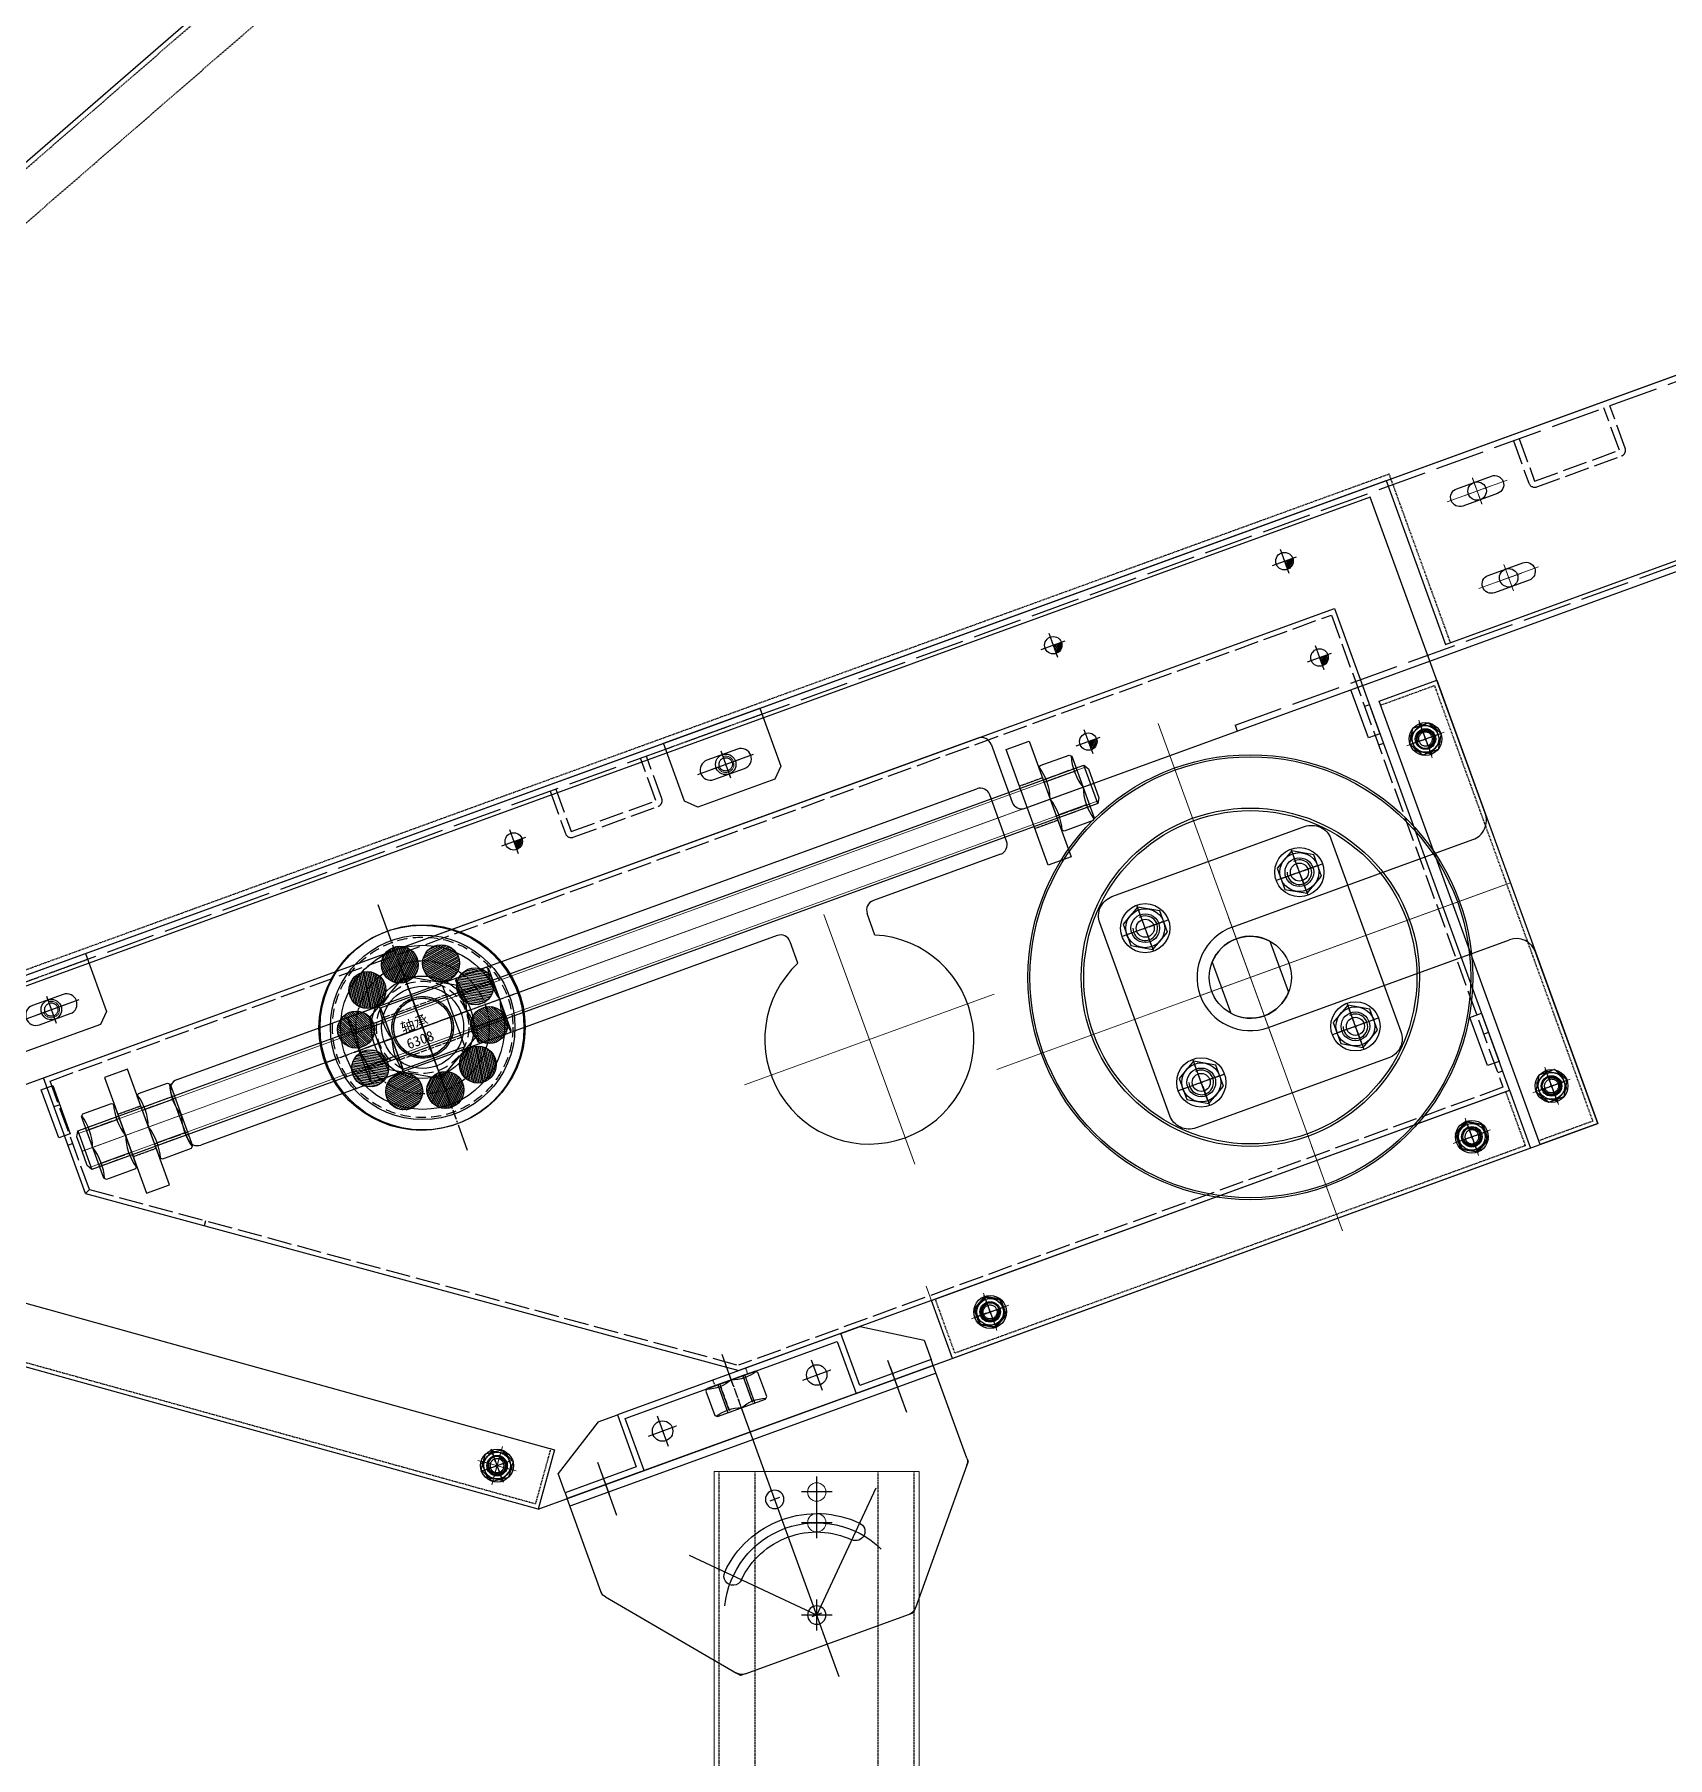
# Model space of a CAD drawing. Header units: millimetres. Extents: x 845401 to 948039, y 511594 to 550263.
# Drawn here: x 898139 to 898936, y 523998 to 524838 of the extents above; entities that cross this region are included whole.
import ezdxf

# ---------------------------------------------------------------- set-up
doc = ezdxf.new("R2010")
doc.units = ezdxf.units.MM
for name, pattern in [('ACAD_ISO02W100', [15, 12, -3]), ('CENTER', [0]), ('CENTER1', [28, 25, -1, 1, -1]), ('CENTER2', [28.575, 19.05, -3.175, 3.175, -3.175]), ('CENTERX2', [4, 2.5, -0.5, 0.5, -0.5]), ('DASHED', [0.75, 0.5, -0.25]), ('HIDDEN', [0.375, 0.25, -0.125])]:
    doc.linetypes.add(name, pattern=pattern)
for name, color, linetype in [('00', 7, 'Continuous'), ('21', 1, 'Continuous'), ('2细线层', 4, 'Continuous'), ('3中心线层', 1, 'CENTER'), ('4虚线层', 6, 'DASHED'), ('虚线', 4, 'ACAD_ISO02W100')]:
    doc.layers.add(name, color=color, linetype=linetype)
for name, color, linetype, lineweight in [('A-剖-0.10mm.......SECT-L01', 255, 'Continuous', 18), ('中心线', 1, 'CENTER', 9), ('粗实线', 7, 'Continuous', 30), ('细实线', 2, 'Continuous', 18)]:
    doc.layers.add(name, color=color, linetype=linetype, lineweight=lineweight)

# ---------------------------------------------------------------- blocks, each defined once
blk = doc.blocks.new('G$C56B2856F')
at = {"linetype": 'ByBlock', "lineweight": -2}
h = blk.add_hatch(dxfattribs=at)
h.set_pattern_fill('ANSI31', color=0, scale=0.2, style=0)
h.set_pattern_definition([(45, (-3782.49265, -49905.5814), (-0.449012806, 0.449012806), [])])
h.paths.add_polyline_path([(4.25, 0), (0, 0), (0, -4.25, 0.414214)])
at = {"color": 1, "linetype": 'CENTER', "lineweight": -2, "ltscale": 3}
for p, q in [((-6.25, 0), (6.25, 0)), ((0, 6.25), (0, -6.25))]:
    blk.add_line(p, q, dxfattribs=at)
at = {"color": 0, "linetype": 'ByBlock', "lineweight": -2}
blk.add_circle((0, 0), 4.25, dxfattribs=at)
blk = doc.blocks.new('G$C93B904BA')
at = {"color": 1, "linetype": 'CENTER', "lineweight": -2, "ltscale": 3}
for p, q in [((-7, 0), (7, 0)), ((0, 7), (0, -7))]:
    blk.add_line(p, q, dxfattribs=at)
at = {"color": 0, "linetype": 'ByBlock', "lineweight": -2}
blk.add_circle((0, 0), 5, dxfattribs=at)
blk = doc.blocks.new('A$C09AA00CB')
blk.add_circle((9, 9), 4.4)
at = {"layer": '2细线层'}
blk.add_arc((9, 9), 6, 160.14479, 98.74616, dxfattribs=at)
at = {"layer": '3中心线层'}
for p, q in [((9, 0), (9, 17.99)), ((17.99, 9), (0, 9))]:
    blk.add_line(p, q, dxfattribs=at)
blk = doc.blocks.new('A$C58936E23')
at = {"color": 0, "linetype": 'ByBlock', "lineweight": -2}
for p, q in [((676, 248), (676, 272)), ((560, 226.91), (560, 238)), ((600, 226.91), (600, 238))]:
    blk.add_line(p, q, dxfattribs=at)
blk.add_lwpolyline([(859, 90), (865, 90), (865, 65), (859, 65)], close=True, dxfattribs=at)
for centre in [(420, 35), (500, 35)]:
    blk.add_circle(centre, 5, dxfattribs=at)
for centre, radius, start, end in [((50, 295), 50, 90.00588, 231.40902), ((580, 180), 51, 113.08877, 66.91123)]:
    blk.add_arc(centre, radius, start, end, dxfattribs=at)
at = {"color": 0, "linetype": 'ByBlock'}
for centre, start, end in [((671, 272), 0, 90), ((671, 248), 270, 0), ((555, 238), 0, 90), ((605, 238), 90, 180)]:
    blk.add_arc(centre, 5, start, end, dxfattribs=at)
at = {"layer": '中心线', "color": 1, "linetype": 'CENTER2', "ltscale": 8}
for p, q in [((105, 318), (105, 332)), ((204.23, 330), (215.76, 330)), ((210, 335.77), (210, 324.23)), ((554.23, 330), (565.76, 330)), ((560, 335.77), (560, 324.23)), ((60, 286.5), (60, 323.5)), ((94, 325), (116, 325)), ((32, 305), (88, 305)), ((125.23, 305), (144.17, 305)), ((105, 278), (105, 292)), ((94, 285), (116, 285)), ((245.23, 260), (216.73, 260)), ((680.77, 260), (709.26, 260)), ((765.01, 175.99), (765.01, 110.09)), ((420, 27.75), (420, 42.25)), ((500, 27.75), (500, 42.25)), ((427.25, 35), (412.75, 35)), ((507.25, 35), (492.75, 35))]:
    blk.add_line(p, q, dxfattribs=at)
at = {"layer": '中心线', "color": 1, "linetype": 'CENTER2', "ltscale": 15}
for p, q in [((680, 260), (248, 260)), ((580, 115.26), (580, 244.74)), ((644.73, 180), (515.26, 180)), ((900, 144.99), (734, 144.99))]:
    blk.add_line(p, q, dxfattribs=at)
at = {"layer": '粗实线'}
for p, q in [((900, 345), (50, 345)), ((900, 180.99), (900, 345)), ((251, 248), (251, 272)), ((256, 277), (671, 277)), ((350, 20), (18.81, 255.92)), ((555, 243), (256, 243)), ((671, 243), (605, 243)), ((765, 170.99), (890, 170.99)), ((765, 118.99), (890, 118.99)), ((900, 20), (900, 108.99)), ((350, 20), (900, 20))]:
    blk.add_line(p, q, dxfattribs=at)
for points in [[(109, 320.5), (101, 320.5, -0.414214), (96.5, 325, -0.414214), (101, 329.5), (109, 329.5, -0.414214), (113.5, 325, -0.414214)], [(50.5, 320.5), (69.5, 320.5, -0.414214), (85, 305, -0.414214), (69.5, 289.5), (50.5, 289.5, -0.414214), (35, 305, -0.414214)], [(109, 280.5), (101, 280.5, -0.414214), (96.5, 285, -0.414214), (101, 289.5), (109, 289.5, -0.414214), (113.5, 285, -0.414214)]]:
    blk.add_lwpolyline(points, format="xyb", close=True, dxfattribs=at)
for points in [[(129, 325), (141, 325), (141, 285), (129, 285)], [(192, 294.99), (198, 294.99), (198, 269.99), (192, 269.99)], [(235, 290), (223, 290), (223, 230), (235, 230)], [(691, 290), (703, 290), (703, 230), (691, 230)], [(859, 260), (865, 260), (865, 235), (859, 235)]]:
    blk.add_lwpolyline(points, close=True, dxfattribs=at)
at = {"layer": '粗实线', "linetype": 'CENTER1'}
for centre in [(210, 330), (560, 330)]:
    blk.add_circle(centre, 3.25, dxfattribs=at)
at = {"layer": '粗实线'}
for centre, radius, start, end in [((256, 272), 5, 90, 180), ((256, 248), 5, 180, 270), ((890, 180.99), 10, 270, 0), ((765, 144.99), 26, 90, 270), ((890, 108.99), 10, 0, 90)]:
    blk.add_arc(centre, radius, start, end, dxfattribs=at)
at = {"layer": '细实线', "linetype": 'CENTER1'}
for centre in [(210, 330), (560, 330)]:
    blk.add_arc(centre, 4, 180, 90, dxfattribs=at)
at = {"layer": '虚线', "linetype": 'DASHED', "ltscale": 0.5}
for p, q in [((129, 313.5), (141, 313.5)), ((129, 296.5), (141, 296.5)), ((223, 271), (235, 271)), ((703, 271), (691, 271)), ((223, 249), (235, 249)), ((703, 249), (691, 249))]:
    blk.add_line(p, q, dxfattribs=at)
at = {"color": 0, "linetype": 'ByBlock', "lineweight": -2, "extrusion": (0, 0, -1), "xscale": -1, "zscale": -1}
for name, p in [('G$C56B2856F', (-170, 330)), ('G$C56B2856F', (-450, 330)), ('G$C56B2856F', (-730, 330)), ('G$C56B2856F', (-850, 330)), ('G$C56B2856F', (-730, 280)), ('G$C56B2856F', (-850, 280)), ('G$C93B904BA', (-885, 225)), ('G$C93B904BA', (-134.72, 191.77)), ('G$C93B904BA', (-338.34, 46.72)), ('G$C93B904BA', (-885, 45)), ('G$C93B904BA', (-590, 35)), ('G$C93B904BA', (-840, 35))]:
    blk.add_blockref(name, p, dxfattribs=at)
at = {"color": 0, "linetype": 'ByBlock', "lineweight": -2}
for p in [(716.02, 176), (796.02, 176), (716.02, 96), (796.02, 96)]:
    blk.add_blockref('A$C09AA00CB', p, dxfattribs=at)
blk = doc.blocks.new('6308zza')
h = blk.add_hatch()
h.set_pattern_fill('ANSI31', color=2, scale=0.25, angle=36, style=0)
h.set_pattern_definition([(81, (37.6802, -3237.5578), (-0.78397762, 0.12416986), [])])
h.paths.add_polyline_path([(-28.1, 26.29, 1), (-10.1, 26.29, 1)])
h = blk.add_hatch()
h.set_pattern_fill('ANSI31', color=2, scale=0.25, style=0)
h.set_pattern_definition([(45, (-1872.5048, -2641.3872), (-0.561266, 0.561266), [])])
h.paths.add_polyline_path([(9, 32.5, 1), (-9, 32.5, 1)])
h = blk.add_hatch()
h.set_pattern_fill('ANSI31', color=2, scale=0.25, angle=-36, style=0)
h.set_pattern_definition([(9, (-3067.45665, -1036.2964), (-0.12416986, 0.78397762), [])])
h.paths.add_polyline_path([(10.1, 26.29, 1), (28.1, 26.29, 1)])
h = blk.add_hatch()
h.set_pattern_fill('ANSI31', color=2, scale=0.25, angle=72, style=0)
h.set_pattern_definition([(117, (1933.4727, -2597.09144), (-0.70723643, -0.36035496), [])])
h.paths.add_polyline_path([(-39.91, 10.04, 1), (-21.91, 10.04, 1)])
h = blk.add_hatch()
h.set_pattern_fill('ANSI31', color=2, scale=0.25, angle=-72, style=0)
h.set_pattern_definition([(333, (-3090.7443, 964.6244), (0.36035496, 0.70723643), [])])
h.paths.add_polyline_path([(39.91, 10.04, 1), (21.91, 10.04, 1)])
h = blk.add_hatch()
h.set_pattern_fill('ANSI31', color=2, scale=0.25, angle=108, style=0)
h.set_pattern_definition([(153, (3090.7443, -964.6244), (-0.36035496, -0.70723643), [])])
h.paths.add_polyline_path([(-39.91, -10.04, 1), (-21.91, -10.04, 1)])
h = blk.add_hatch()
h.set_pattern_fill('ANSI31', color=2, scale=0.25, angle=-108, style=0)
h.set_pattern_definition([(297, (-1933.4727, 2597.09144), (0.70723643, 0.36035496), [])])
h.paths.add_polyline_path([(39.91, -10.04, 1), (21.91, -10.04, 1)])
h = blk.add_hatch()
h.set_pattern_fill('ANSI31', color=2, scale=0.25, angle=144, style=0)
h.set_pattern_definition([(189, (3067.45665, 1036.2964), (0.12416986, -0.78397762), [])])
h.paths.add_polyline_path([(-10.1, -26.29, 1), (-28.1, -26.29, 1)])
h = blk.add_hatch()
h.set_pattern_fill('ANSI31', color=2, scale=0.25, angle=180, style=0)
h.set_pattern_definition([(225, (1872.5048, 2641.3872), (0.561266, -0.561266), [])])
h.paths.add_polyline_path([(9, -32.5, 1), (-9, -32.5, 1)])
h = blk.add_hatch()
h.set_pattern_fill('ANSI31', color=2, scale=0.25, angle=-144, style=0)
h.set_pattern_definition([(261, (-37.6802, 3237.5578), (0.78397762, -0.12416986), [])])
h.paths.add_polyline_path([(28.1, -26.29, 1), (10.1, -26.29, 1)])
at = {"color": 1, "linetype": 'CENTER2', "ltscale": 0.25}
for p, q in [((0, 50), (0, -50)), ((-50, 0), (50, 0))]:
    blk.add_line(p, q, dxfattribs=at)
at = {"color": 2}
for centre, radius in [((0, 0), 45), ((0, 0), 40), ((-19.1, 26.29), 9), ((0, 32.5), 9), ((19.1, 26.29), 9), ((-30.91, 10.04), 9), ((0, 0), 25), ((0, 0), 20), ((30.91, 10.04), 9), ((-30.91, -10.04), 9), ((30.91, -10.04), 9), ((-19.1, -26.29), 9), ((0, -32.5), 9), ((19.1, -26.29), 9)]:
    blk.add_circle(centre, radius, dxfattribs=at)
at = {"color": 1, "linetype": 'CENTER2', "ltscale": 0.25}
blk.add_circle((0, 0), 32.5, dxfattribs=at)
at = {"color": 3, "insert": (-10.02, 5.53), "char_height": 5, "width": 23.1038, "attachment_point": 1}
blk.add_mtext('{\\fSimSun|b0|i0|c134|p54;轴承}6308', dxfattribs=at)
blk = doc.blocks.new('NLZT2015-6-5LM43T56')
at = {"color": 1, "linetype": 'CENTERX2'}
for p, q in [((0, -30), (0, 30)), ((-30, 0), (30, 0))]:
    blk.add_line(p, q, dxfattribs=at)
at = {"color": 0}
blk.add_lwpolyline([(-13.28, 23), (-26.56, 0), (-13.28, -23), (13.28, -23), (26.56, 0), (13.28, 23)], close=True, dxfattribs=at)
at = {"layer": '粗实线'}
blk.add_circle((0, 0), 14.25, dxfattribs=at)
at = {"layer": '细实线'}
blk.add_arc((0, 0), 15, 90, 0, dxfattribs=at)
blk = doc.blocks.new('nlzt2015-6-3rty66u')
at = {"color": 1, "linetype": 'CENTERX2'}
for p, q in [((0, 25), (0, -25)), ((-25, 0), (25, 0))]:
    blk.add_line(p, q, dxfattribs=at)
at = {"layer": '粗实线'}
blk.add_lwpolyline([(-16, 16), (16, 16), (16, -16), (-16, -16)], close=True, dxfattribs=at)
at = {"layer": '虚线', "ltscale": 0.25}
for p, q in [((-11, 16), (-11, -16)), ((11, 16), (11, -16))]:
    blk.add_line(p, q, dxfattribs=at)
at = {"layer": '虚线', "linetype": 'DASHED', "ltscale": 0.25}
blk.add_circle((0, 0), 15, dxfattribs=at)
blk.add_arc((0, 0), 14.25, 0, 270, dxfattribs=at)
blk = doc.blocks.new('gzsf123wwe')
at = {"color": 1, "linetype": 'CENTER2'}
for p, q in [((0, 75.75), (0, -51.75)), ((0, 29.5), (0, -5.5)), ((-63.75, 12), (63.75, 12)), ((-20.5, 12), (20.5, 12))]:
    blk.add_line(p, q, dxfattribs=at)
for radius in [50, 20]:
    blk.add_circle((0, 12), radius)
at = {"color": 4, "linetype": 'HIDDEN', "ltscale": 20}
for radius in [44, 22.5, 15, 14.25]:
    blk.add_circle((0, 12), radius, dxfattribs=at)
blk.add_blockref('6308zza', (0, 12))
at = {"color": 0, "rotation": 90}
for name in ['NLZT2015-6-5LM43T56', 'nlzt2015-6-3rty66u']:
    blk.add_blockref(name, (0, 12), dxfattribs=at)
blk = doc.blocks.new('A$C4725517A')
for p, q in [((116.59, 144.81), (116.59, 118.36)), ((146.59, 144.81), (146.59, 118.36))]:
    blk.add_line(p, q)
for radius in [108.5, 107.5, 20]:
    blk.add_circle((131.59, 131.59), radius)
at = {"layer": '中心线', "ltscale": 10}
for p, q in [((131.59, 263.17), (131.59, 0)), ((263.17, 131.59), (0, 131.59))]:
    blk.add_line(p, q, dxfattribs=at)
blk = doc.blocks.new('A$C2DEA4E17')
for p, q in [((116.59, 144.81), (116.59, 118.36)), ((146.59, 144.81), (146.59, 118.36))]:
    blk.add_line(p, q)
for radius in [82.5, 81.25, 20]:
    blk.add_circle((131.59, 131.59), radius)
at = {"layer": '中心线', "ltscale": 10}
for p, q in [((131.59, 263.17), (131.59, 0)), ((263.17, 131.59), (0, 131.59))]:
    blk.add_line(p, q, dxfattribs=at)
blk = doc.blocks.new('M20XA')
at = {"layer": '中心线', "ltscale": 5}
blk.add_line((0, 12.38), (0, -12.71), dxfattribs=at)
at = {"layer": '粗实线', "color": 2}
for p, q in [((-8.66, -8.05), (-8.66, 6.22)), ((8.66, -8.05), (8.66, 6.22))]:
    blk.add_line(p, q, dxfattribs=at)
blk.add_lwpolyline([(-16, 7.58), (16, 7.58), (17, 6.58), (17, -8.42), (16, -9.42), (-16, -9.42), (-17, -8.42), (-17, 6.58)], close=True, dxfattribs=at)
for centre, start, end in [((-8.59, 33.99), 253.93724, 288.02439), ((8.59, 33.99), 251.97561, 286.06276), ((-8.59, -35.83), 71.97561, 106.06276), ((8.59, -35.83), 73.93724, 108.02439)]:
    blk.add_arc(centre, 27.77, start, end, dxfattribs=at)
at = {"layer": '虚线', "ltscale": 0.5}
for p, q in [((-8.75, 7.58), (-8.75, -9.42)), ((8.75, 7.58), (8.75, -9.42))]:
    blk.add_line(p, q, dxfattribs=at)
for points in [[(-10, -9.42), (-10, 7.58)], [(10, 7.58), (10, -9.42)]]:
    blk.add_lwpolyline(points, dxfattribs=at)
blk = doc.blocks.new('G$CD5F4420C')
at = {"color": 0, "linetype": 'ByBlock', "lineweight": -2}
for p, q in [((1.5, 20), (1.5, 0)), ((523.5, 0), (523.5, 20))]:
    blk.add_line(p, q, dxfattribs=at)
at = {"layer": '中心线', "ltscale": 10}
blk.add_line((525, 10), (0, 10), dxfattribs=at)
at = {"layer": '粗实线'}
blk.add_lwpolyline([(0, 10), (0, 17.5), (1.5, 20), (523.5, 20), (525, 17.5), (525, 2.5), (523.5, 0), (1.5, 0), (0, 2.5), (0, 10)], dxfattribs=at)
at = {"layer": '细实线', "ltscale": 10}
for p, q in [((0.75, 18.75), (524.25, 18.75)), ((0.75, 1.25), (524.25, 1.25))]:
    blk.add_line(p, q, dxfattribs=at)
blk = doc.blocks.new('G$CA2CF0012')
at = {"rotation": 89.99999999999999}
for p in [(13.08, 17), (42.08, 17), (151.34, 17), (207.34, 17), (510.08, 17)]:
    blk.add_blockref('M20XA', p, dxfattribs=at)
at = {"color": 0, "linetype": 'ByBlock', "lineweight": -2}
blk.add_blockref('G$CD5F4420C', (0, 7), dxfattribs=at)
blk = doc.blocks.new('A$C040F782D12')
for p, q in [((862828.36, -655715.14), (862866.86, -655715.14)), ((862828.36, -655715.14), (862828.36, -655715.14)), ((862863.86, -655718.14), (862831.36, -655718.14)), ((862865.36, -655752.14), (862865.36, -655719.64)), ((862868.36, -655716.64), (862868.36, -655755.14)), ((862868.36, -655755.14), (862868.36, -655755.14))]:
    blk.add_line(p, q)
for centre, radius, start, end in [((862831.36, -655715.14), 3, 180, 270), ((862866.86, -655716.64), 1.5, 0, 90), ((862863.86, -655719.64), 1.5, 0, 90), ((862868.36, -655752.14), 3, 180, 270)]:
    blk.add_arc(centre, radius, start, end)
blk = doc.blocks.new('A$C433C1705')
at = {"layer": '虚线', "ltscale": 5}
blk.add_blockref('A$C040F782D12', (-862828.36, 655755.14), dxfattribs=at)
blk = doc.blocks.new('A$C13691031')
at = {"layer": '虚线'}
for p, q in [((5, 40), (5, 18)), ((8, 40), (8, 18)), ((52, 18), (52, 40)), ((55, 18), (55, 40)), ((8, 18), (52, 18)), ((8, 15), (52, 15))]:
    blk.add_line(p, q, dxfattribs=at)
for centre, start, end in [((8, 18), 180, 270), ((52, 18), 270, 0)]:
    blk.add_arc(centre, 3, start, end, dxfattribs=at)
blk = doc.blocks.new('A$C2CE218CC')
at = {"layer": '中心线', "ltscale": 4}
for p, q in [((810, 75.18), (810, 88.82)), ((1110, 75.18), (1110, 88.82)), ((803.18, 82), (816.82, 82)), ((1103.18, 82), (1116.82, 82)), ((810, 30.18), (810, 43.82)), ((1110, 30.18), (1110, 43.82)), ((803.18, 37), (816.82, 37)), ((1103.18, 37), (1116.82, 37))]:
    blk.add_line(p, q, dxfattribs=at)
at = {"layer": '中心线', "ltscale": 3}
for p, q in [((1270, 48.5), (1270, 35.5)), ((1320, 48.5), (1320, 35.5)), ((1279.5, 42), (1260.5, 42)), ((1329.5, 42), (1310.5, 42))]:
    blk.add_line(p, q, dxfattribs=at)
at = {"layer": '中心线', "ltscale": 2}
for p, q in [((910, 10), (910, 17)), ((1110, 10), (1110, 17)), ((1285, 10), (1285, 17))]:
    blk.add_line(p, q, dxfattribs=at)
at = {"layer": '粗实线'}
for p, q in [((0, 102), (1360, 102)), ((0, 57), (0, 102)), ((1360, 12), (1360, 102)), ((540, 52), (5, 52)), ((545, 47), (545, 17)), ((550, 12), (1360, 12))]:
    blk.add_line(p, q, dxfattribs=at)
for points in [[(1273, 46.5), (1267, 46.5, 0.414214), (1262.5, 42), (1262.5, 42, 0.414214), (1267, 37.5), (1273, 37.5, 0.414214), (1277.5, 42), (1277.5, 42, 0.414214)], [(1323, 46.5), (1317, 46.5, 0.414214), (1312.5, 42), (1312.5, 42, 0.414214), (1317, 37.5), (1323, 37.5, 0.414214), (1327.5, 42), (1327.5, 42, 0.414214)]]:
    blk.add_lwpolyline(points, format="xyb", close=True, dxfattribs=at)
for centre in [(810, 82), (1110, 82), (810, 37), (1110, 37)]:
    blk.add_circle(centre, 4.5, dxfattribs=at)
for centre, start, end in [((5, 57), 180, 270), ((540, 47), 0, 90), ((550, 17), 180, 270)]:
    blk.add_arc(centre, 5, start, end, dxfattribs=at)
at = {"layer": '虚线', "ltscale": 2}
for p, q in [((15, 102), (0.23, 99.4)), ((15.26, 99), (15, 102)), ((1344.74, 99), (1345.01, 102)), ((1345.01, 102), (1359.78, 99.4)), ((0.23, 99.4), (0.75, 96.44)), ((15.26, 99), (0.75, 96.44)), ((15.26, 99), (1345, 99)), ((1344.74, 99), (1359.26, 96.44)), ((1359.78, 99.4), (1359.26, 96.44)), ((660, 15), (660, 12)), ((660, 15), (1360, 15)), ((904.25, 12), (904.25, 15)), ((915.75, 12), (915.75, 15)), ((1104.25, 12), (1104.25, 15)), ((1115.75, 12), (1115.75, 15)), ((1279.25, 12), (1279.25, 15)), ((1290.75, 12), (1290.75, 15))]:
    blk.add_line(p, q, dxfattribs=at)
at = {"layer": '虚线'}
for p, q in [((1295, 99), (1295, 77)), ((1298, 99), (1298, 77)), ((1342, 77), (1342, 99)), ((1345, 77), (1345, 99)), ((1298, 77), (1342, 77)), ((1298, 74), (1342, 74))]:
    blk.add_line(p, q, dxfattribs=at)
for centre, start, end in [((1298, 77), 180, 270), ((1342, 77), 270, 0)]:
    blk.add_arc(centre, 3, start, end, dxfattribs=at)
at = {"color": 0, "linetype": 'ByBlock', "lineweight": -2}
for name, p in [('G$C56B2856F', (30, 82)), ('G$C93B904BA', (70, 82)), ('G$C56B2856F', (310, 82)), ('G$C93B904BA', (420, 82)), ('G$C56B2856F', (590, 82)), ('G$C56B2856F', (710, 82)), ('G$C56B2856F', (590, 32)), ('G$C56B2856F', (710, 32))]:
    blk.add_blockref(name, p, dxfattribs=at)
at = {"layer": '虚线', "ltscale": 2, "xscale": -1}
blk.add_blockref('A$C433C1705', (55, 59), dxfattribs=at)
at = {"layer": '虚线', "ltscale": 2}
for p in [(330, 59), (830, 59)]:
    blk.add_blockref('A$C13691031', p, dxfattribs=at)
blk = doc.blocks.new('A$C3BF44A2F')
at = {"layer": '中心线', "ltscale": 4}
for p, q in [((570.01, 62.5), (570.01, 50.5)), ((770.01, 62.5), (770.01, 50.5))]:
    blk.add_line(p, q, dxfattribs=at)
at = {"layer": '粗实线'}
for p, q in [((200, 245), (200, 305)), ((200, 305), (200, 305)), ((200, 305), (870, 305)), ((870, 305), (870, 55)), ((200, 245), (470, 55)), ((870, 55), (470, 55))]:
    blk.add_line(p, q, dxfattribs=at)
at = {"layer": '虚线'}
for p, q in [((202.5, 302.5), (867.5, 302.5)), ((202.5, 246.3), (202.5, 302.5)), ((867.5, 302.5), (867.5, 57.5)), ((202.5, 290), (200, 290)), ((202.5, 275), (200, 275)), ((202.5, 270), (200, 270)), ((870, 255.01), (867.5, 255.01)), ((202.5, 246.3), (200, 245)), ((202.5, 246.3), (470.79, 57.5)), ((870, 240.01), (867.5, 240.01)), ((870, 235.01), (867.5, 235.01)), ((250.51, 212.51), (249.07, 210.47)), ((870, 85.01), (867.5, 85.01)), ((870, 70.01), (867.5, 70.01)), ((870, 65.01), (867.5, 65.01)), ((867.5, 57.5), (470.78, 57.5))]:
    blk.add_line(p, q, dxfattribs=at)
blk = doc.blocks.new('M8LMDS')
at = {"layer": '中心线', "ltscale": 2.5}
for p, q in [((0, 9.69), (0, -9.69)), ((-9.69, 0), (9.69, 0))]:
    blk.add_line(p, q, dxfattribs=at)
at = {"layer": '虚线', "color": 2}
blk.add_lwpolyline([(-4.04, 7), (-8.08, 0), (-4.04, -7), (4.04, -7), (8.08, 0), (4.04, 7)], close=True, dxfattribs=at)
at = {"layer": '虚线', "color": 2, "ltscale": 10}
blk.add_circle((0, 0), 3.4, dxfattribs=at)
blk.add_arc((0, 0), 4, 0, 270, dxfattribs=at)
blk = doc.blocks.new('G$C99142C59')
at = {"layer": '中心线', "color": 1, "linetype": 'CENTER2', "ltscale": 5}
for p, q in [((-8, 0), (8, 0)), ((0, -8), (0, 8))]:
    blk.add_line(p, q, dxfattribs=at)
at = {"layer": '粗实线'}
blk.add_circle((0, 0), 4.5, dxfattribs=at)
blk.add_blockref('M8LMDS', (0, 0))
blk = doc.blocks.new('G$CC7797B18')
at = {"color": 0, "linetype": 'ByBlock', "lineweight": -2, "xscale": -1, "rotation": 270}
blk.add_blockref('G$C99142C59', (0, 0), dxfattribs=at)
blk = doc.blocks.new('A$C38D108FB')
at = {"layer": '粗实线'}
blk.add_lwpolyline([(0, 325), (30, 325), (30, 25), (0, 25)], close=True, dxfattribs=at)
at = {"layer": '虚线', "linetype": 'DASHED'}
blk.add_lwpolyline([(0, 323), (28, 323), (28, 27), (0, 27)], dxfattribs=at)
at = {"color": 0, "linetype": 'ByBlock', "lineweight": -2, "rotation": 90}
blk.add_blockref('G$CC7797B18', (15, 300), dxfattribs=at)
at = {"color": 0, "linetype": 'ByBlock', "lineweight": -2, "xscale": -1, "rotation": 90}
blk.add_blockref('G$CC7797B18', (15, 50), dxfattribs=at)
blk = doc.blocks.new('A$C38A40C21')
at = {"layer": '粗实线'}
blk.add_lwpolyline([(0, 230), (30, 230), (30, 0), (0, 0)], close=True, dxfattribs=at)
at = {"layer": '虚线', "linetype": 'DASHED'}
blk.add_lwpolyline([(0, 228), (28, 228), (28, 2), (0, 2)], dxfattribs=at)
at = {"color": 0, "linetype": 'ByBlock', "lineweight": -2, "rotation": 90}
blk.add_blockref('G$CC7797B18', (15, 205), dxfattribs=at)
at = {"color": 0, "linetype": 'ByBlock', "lineweight": -2, "xscale": -1, "rotation": 90}
blk.add_blockref('G$CC7797B18', (15, 25), dxfattribs=at)
blk = doc.blocks.new('A$C788B41CB')
at = {"layer": '中心线'}
for p, q in [((19.99, 88), (19.99, 112)), ((99.99, 88), (99.99, 112)), ((7.99, 100), (31.99, 100)), ((60, 93.1), (60, 26.9)), ((87.99, 100), (111.99, 100)), ((32.65, 60), (87.35, 60)), ((19.99, 8), (19.99, 32)), ((99.99, 8), (99.99, 32)), ((7.99, 20), (31.99, 20)), ((87.99, 20), (111.99, 20))]:
    blk.add_line(p, q, dxfattribs=at)
at = {"layer": '粗实线'}
for p, q in [((45, 73.23), (45, 46.77)), ((75, 73.23), (75, 46.77))]:
    blk.add_line(p, q, dxfattribs=at)
blk.add_lwpolyline([(10, 120), (110, 120, -0.414214), (120, 110), (120, 10, -0.414214), (110, 0), (10, 0, -0.414214), (0, 10), (0, 110, -0.414214)], format="xyb", close=True, dxfattribs=at)
for centre in [(19.99, 100), (99.99, 100), (19.99, 20), (99.99, 20)]:
    blk.add_circle(centre, 7, dxfattribs=at)
for start, end in [(41.40962, 138.59038), (221.40962, 318.59038)]:
    blk.add_arc((60, 60), 20, start, end, dxfattribs=at)
blk = doc.blocks.new('ew323')
at = {"color": 2, "linetype": 'HIDDEN', "ltscale": 10}
for p, q in [((-1.46, 60.5), (-1.46, 46)), ((10.54, 60.5), (10.54, 46))]:
    blk.add_line(p, q, dxfattribs=at)
at = {"color": 2}
for p, q in [((-1.46, 47.25), (-1.46, 59.24)), ((10.54, 47.25), (10.54, 59.24))]:
    blk.add_line(p, q, dxfattribs=at)
at = {"color": 1, "linetype": 'CENTER2', "ltscale": 0.25}
blk.add_line((4.54, 63.3), (4.54, 41.92), dxfattribs=at)
at = {"color": 2}
blk.add_lwpolyline([(-7.96, 60.5), (17.04, 60.5), (18.04, 59.5), (18.04, 47), (17.04, 46), (-7.96, 46), (-8.96, 47), (-8.96, 59.5)], close=True, dxfattribs=at)
blk.add_lwpolyline([(-2.46, 46), (-2.46, 60.5), (11.54, 60.5), (11.54, 46)], dxfattribs=at)
for centre, start, end in [((-2.26, 78.34), 251.72079, 290.86753), ((11.34, 78.34), 249.13247, 288.27921), ((-2.26, 28.16), 69.13247, 108.27921), ((11.34, 28.16), 71.72079, 110.86753)]:
    blk.add_arc(centre, 19.09, start, end, dxfattribs=at)
blk = doc.blocks.new('A$C58470C7F')
at = {"color": 1, "linetype": 'CENTER', "lineweight": -2, "ltscale": 3}
blk.add_line((85, 24.11), (85, 40.11), dxfattribs=at)
at = {"color": 0, "linetype": 'ByBlock', "lineweight": -2}
for p, q in [((17, 30), (-10, 13)), ((17, 30), (27, 30)), ((143, 30), (27, 30)), ((27, 30), (27, 3)), ((30, 0), (30, 27)), ((30, 27), (140, 27)), ((140, 27), (140, 0)), ((143, 3), (143, 30)), ((143, 30), (153, 30)), ((153, 30), (180, 13)), ((-10, 3), (-10, 13)), ((180, 13), (180, 3)), ((27, 3), (-10, 3)), ((-10, 3), (-10, 0)), ((-10, 0), (30, 0)), ((140, 0), (180, 0)), ((180, 3), (143, 3)), ((180, 0), (180, 3))]:
    blk.add_line(p, q, dxfattribs=at)
at = {"color": 4, "linetype": 'DASHED', "lineweight": -2}
for p, q in [((76.5, 30), (76.5, 27)), ((93.5, 30), (93.5, 27))]:
    blk.add_line(p, q, dxfattribs=at)
at = {"color": 1, "linetype": 'CENTER', "lineweight": -2}
for p, q in [((45, 22.91), (45, 7.09)), ((125, 22.91), (125, 7.09)), ((37.75, 15), (52.25, 15)), ((117.75, 15), (132.25, 15)), ((10, 6.43), (10, -5.07)), ((160, 6.43), (160, -5.07))]:
    blk.add_line(p, q, dxfattribs=at)
at = {"color": 0, "linetype": 'ByBlock', "lineweight": -2}
blk.add_lwpolyline([(30, 27), (140, 27), (140, 0), (30, 0)], close=True, dxfattribs=at)
for centre in [(45, 15), (125, 15)]:
    blk.add_circle(centre, 5, dxfattribs=at)
at = {"xscale": -1}
blk.add_blockref('ew323', (89.54, -33.5), dxfattribs=at)
blk = doc.blocks.new('OBM12')
at = {"layer": '21', "linetype": 'Continuous'}
for p, q in [((0, 2), (0, 11.97)), ((-2, 0), (-11.97, 0)), ((-1, 0), (1, 0)), ((0, -1), (0, 1)), ((2, 0), (11.97, 0)), ((0, -2), (0, -11.97))]:
    blk.add_line(p, q, dxfattribs=at)
blk.add_lwpolyline([(9.5, 5.48), (0, 10.97), (-9.5, 5.48), (-9.5, -5.48), (0, -10.97), (9.5, -5.48)], close=True, dxfattribs=at)
blk.add_circle((0, 0), 9.5, dxfattribs=at)
blk = doc.blocks.new('A$C6142414D')
at = {"layer": '21', "linetype": 'Continuous'}
blk.add_circle((12, 12), 12, dxfattribs=at)
at = {"linetype": 'Continuous'}
blk.add_blockref('OBM12', (12, 12), dxfattribs=at)
blk = doc.blocks.new('OBM08')
at = {"layer": '21', "linetype": 'Continuous'}
for p, q in [((0, 2), (0, 8.51)), ((-2, 0), (-8.51, 0)), ((-1, 0), (1, 0)), ((0, -1), (0, 1)), ((2, 0), (8.51, 0)), ((0, -2), (0, -8.51))]:
    blk.add_line(p, q, dxfattribs=at)
blk.add_lwpolyline([(6.5, 3.75), (0, 7.51), (-6.5, 3.75), (-6.5, -3.75), (0, -7.51), (6.5, -3.75)], close=True, dxfattribs=at)
blk.add_circle((0, 0), 6.5, dxfattribs=at)
blk = doc.blocks.new('A$C3BFB7E3F')
at = {"layer": '21', "linetype": 'Continuous'}
blk.add_circle((8.51, 8.51), 8, dxfattribs=at)
at = {"linetype": 'Continuous'}
blk.add_blockref('OBM08', (8.51, 8.51), dxfattribs=at)
blk = doc.blocks.new('A$C51416CBA')
at = {"color": 0, "linetype": 'ByBlock', "lineweight": -2}
blk.add_circle((383.14, 264.96), 50, dxfattribs=at)
for name, p in [('A$C2CE218CC', (146.5, 253)), ('A$C3BF44A2F', (1.5, -0.01)), ('G$CA2CF0012', (207, 248)), ('A$C38A40C21', (876.5, 25)), ('A$C788B41CB', (711.53, 90)), ('A$C6142414D', (719.52, 178)), ('A$C6142414D', (799.52, 178)), ('A$C6142414D', (719.52, 98)), ('A$C6142414D', (799.52, 98)), ('A$C58470C7F', (381.5, 25))]:
    blk.add_blockref(name, p, dxfattribs=at)
at = {"linetype": 'CENTER', "lineweight": -2}
blk.add_blockref('A$C58936E23', (6.5, 5), dxfattribs=at)
for name, p in [('gzsf123wwe', (383.76, 253)), ('A$C4725517A', (639.93, 18.41)), ('A$C2DEA4E17', (639.93, 18.41))]:
    blk.add_blockref(name, p)
at = {"color": 0, "linetype": 'ByBlock', "lineweight": -2}
for p, rotation in [((109.2, 238), 234.5361251761038), ((546.5, 55), 270)]:
    blk.add_blockref('A$C38D108FB', p, dxfattribs=dict(at, rotation=rotation))
at = {"layer": '21', "linetype": 'Continuous'}
for p in [(882.99, 221.49), (336.34, 43.22), (882.99, 41.49), (587.99, 31.49), (837.99, 31.49)]:
    blk.add_blockref('A$C3BFB7E3F', p, dxfattribs=at)
blk = doc.blocks.new('A$C36980DBC')
for p, q in [((0, 127.1), (190, 127.1)), ((0, 78.91), (0, 127.1)), ((190, 78.91), (190, 127.1)), ((0, 123.1), (190, 123.1)), ((95, 89.6), (95, 94.6)), ((92.5, 92.1), (97.5, 92.1)), ((1.16, 75.71), (48.5, 18.9)), ((188.84, 75.71), (141.5, 18.9)), ((95, 29.6), (95, 34.6)), ((92.5, 32.1), (97.5, 32.1)), ((137.66, 17.1), (52.34, 17.1))]:
    blk.add_line(p, q)
for centre in [(95, 92.1), (95, 32.1)]:
    blk.add_circle(centre, 4.5)
for centre, radius, start, end in [((5, 78.91), 5, 180, 219.80557), ((95, 32.1), 49.5, 45, 135), ((185, 78.91), 5, 320.19443, 0), ((95, 32.1), 40.5, 45, 135), ((63.18, 63.92), 4.5, 135, 315), ((126.82, 63.92), 4.5, 225, 45), ((52.34, 22.1), 5, 219.80557, 270), ((137.66, 22.1), 5, 270, 320.19443)]:
    blk.add_arc(centre, radius, start, end)
at = {"layer": '2细线层'}
for p, q in [((0, 78.91), (0, 77.1)), ((1.16, 75.71), (0, 77.1)), ((188.84, 75.71), (190, 77.1)), ((190, 78.91), (190, 77.1)), ((50, 17.1), (48.5, 18.9)), ((52.34, 17.1), (50, 17.1)), ((137.66, 17.1), (140, 17.1)), ((140, 17.1), (141.5, 18.9))]:
    blk.add_line(p, q, dxfattribs=at)
at = {"layer": '3中心线层'}
for p, q in [((95, 0), (95, 144.32)), ((20, 109.92), (20, 136.84)), ((170, 110.99), (170, 138.46)), ((95, 32.1), (46.54, 80.56)), ((95, 32.1), (143.46, 80.56))]:
    blk.add_line(p, q, dxfattribs=at)
blk.add_arc((95, 32.1), 45, 25.70181, 154.29819, dxfattribs=at)
blk = doc.blocks.new('858ZJ')
for p, q in [((811002.34, 413838.1), (811002.34, 414695.84, 0)), ((811002.34, 414695.84, 0), (811102.34, 414695.84, 0)), ((811102.34, 413838.1), (811102.34, 414695.84, 0))]:
    blk.add_line(p, q)
for centre in [(811052.34, 414685.84, 0), (811052.34, 414670.84, 0), (811052.34, 414625.84, 0)]:
    blk.add_circle(centre, 4.5)
at = {"layer": '3中心线层'}
for p, q in [((811052.34, 414678.34, 0), (811052.34, 414693.34, 0)), ((811059.84, 414685.84, 0), (811044.84, 414685.84, 0)), ((811052.34, 414663.34, 0), (811052.34, 414678.34, 0)), ((811059.84, 414670.84, 0), (811044.84, 414670.84, 0)), ((811052.34, 414618.34, 0), (811052.34, 414633.34, 0)), ((811059.84, 414625.84, 0), (811044.84, 414625.84, 0))]:
    blk.add_line(p, q, dxfattribs=at)
at = {"layer": '4虚线层'}
for p, q in [((811004.84, 413848.1), (811004.84, 414695.84, 0)), ((811022.34, 413848.1), (811022.34, 414695.84, 0)), ((811082.34, 413848.1), (811082.34, 414695.84, 0)), ((811099.84, 413848.1), (811099.84, 414695.84, 0))]:
    blk.add_line(p, q, dxfattribs=at)
blk = doc.blocks.new('A$C5FC54899')
at = {"color": 1, "linetype": 'CENTER', "lineweight": -2, "ltscale": 3}
for p, q in [((14.5, 13), (14.5, 0)), ((0, 6.5), (29, 6.5))]:
    blk.add_line(p, q, dxfattribs=at)
at = {"color": 0, "linetype": 'ByBlock', "lineweight": -2}
blk.add_lwpolyline([(6.5, 1.5), (22.5, 1.5, 0.414214), (27.5, 6.5, 0.414214), (22.5, 11.5), (6.5, 11.5, 0.414214), (1.5, 6.5, 0.414214)], format="xyb", close=True, dxfattribs=at)
blk = doc.blocks.new('A$C4D7926B7')
at = {"layer": '粗实线'}
blk.add_lwpolyline([(5, -5), (5, -5), (0, 0), (0, 30), (50, 30), (50, 0), (45, -5), (5, -5)], dxfattribs=at)
at = {"layer": '虚线', "color": 4, "linetype": 'DASHED'}
blk.add_line((0, 27), (50, 27), dxfattribs=at)
at = {"color": 0, "linetype": 'ByBlock', "lineweight": -2}
blk.add_blockref('A$C5FC54899', (10.5, 3.5), dxfattribs=at)
blk = doc.blocks.new('GZSF23SWW2')
at = {"layer": '中心线', "ltscale": 3}
for p, q in [((-12.5, 0), (18.5, 0)), ((3, -6.5), (3, 6.5))]:
    blk.add_line(p, q, dxfattribs=at)
at = {"layer": '粗实线'}
blk.add_lwpolyline([(-6, 4.5), (12, 4.5, -0.414214), (16.5, 0), (16.5, 0, -0.414214), (12, -4.5), (-6, -4.5, -0.414214), (-10.5, 0), (-10.5, 0, -0.414214)], format="xyb", close=True, dxfattribs=at)
blk = doc.blocks.new('A$C1bea0c70')
at = {"layer": '00'}
blk.add_line((108.94, 366.95, 0), (1506.44, 901.64, 0), dxfattribs=at)
at = {"layer": '粗实线'}
for p, q in [((6.44, 85, 0), (916.44, 85, 0)), ((916.44, 85, 0), (916.44, 0, 0)), ((916.44, 0, 0), (1506.44, 0, 0))]:
    blk.add_line(p, q, dxfattribs=at)
at = {"layer": '虚线', "color": 4, "linetype": 'DASHED'}
for p, q in [((107.81, 363.84, 0), (1506.46, 898.97, 0)), ((98.77, 338.96, 0), (1506.44, 877.55, 0)), ((7.35, 87.5, 0), (918.94, 87.5, 0)), ((918.94, 0, 0), (918.94, 87.5, 0))]:
    blk.add_line(p, q, dxfattribs=at)
at = {"color": 0, "linetype": 'ByBlock', "lineweight": -2}
for p in [(191.44, 55, 0), (541.44, 55, 0)]:
    blk.add_blockref('A$C4D7926B7', p, dxfattribs=at)
for p in [(953.44, 65, 0), (953.44, 20, 0)]:
    blk.add_blockref('GZSF23SWW2', p)

msp = doc.modelspace()

# ---------------------------------------------------------------- linework, layer by layer
at = {"layer": 'A-剖-0.10mm.......SECT-L01'}
for p, q in [((901326.66, 525539.92), (897943.31, 524309.92)), ((901326.67, 525539.92, 0), (897943.31, 524309.91))]:
    msp.add_line(p, q, dxfattribs=at)

# ---------------------------------------------------------------- block references
at = {"color": 0, "linetype": 'ByBlock', "lineweight": -2, "rotation": 19.97844897945399}
msp.add_blockref('A$C51416CBA', (898058.49, 523974.06, 0), dxfattribs=at)
at = {"color": 0, "linetype": 'ByBlock', "lineweight": -2, "extrusion": (-1.8765e-13, -9.04343e-14, -1), "zscale": -1, "rotation": 340.0215510205394}
msp.add_blockref('A$C36980DBC', (-898621.08, 524069.95, 0), dxfattribs=at)
at = {"layer": '00', "rotation": 19.97844897961171}
msp.add_blockref('A$C1bea0c70', (897966.3, 524227.84, 0), dxfattribs=at)
at = {"layer": 'A-剖-0.10mm.......SECT-L01'}
msp.add_blockref('858ZJ', (87468.49, 109441.82), dxfattribs=at)

doc.saveas('drawing.dxf')
